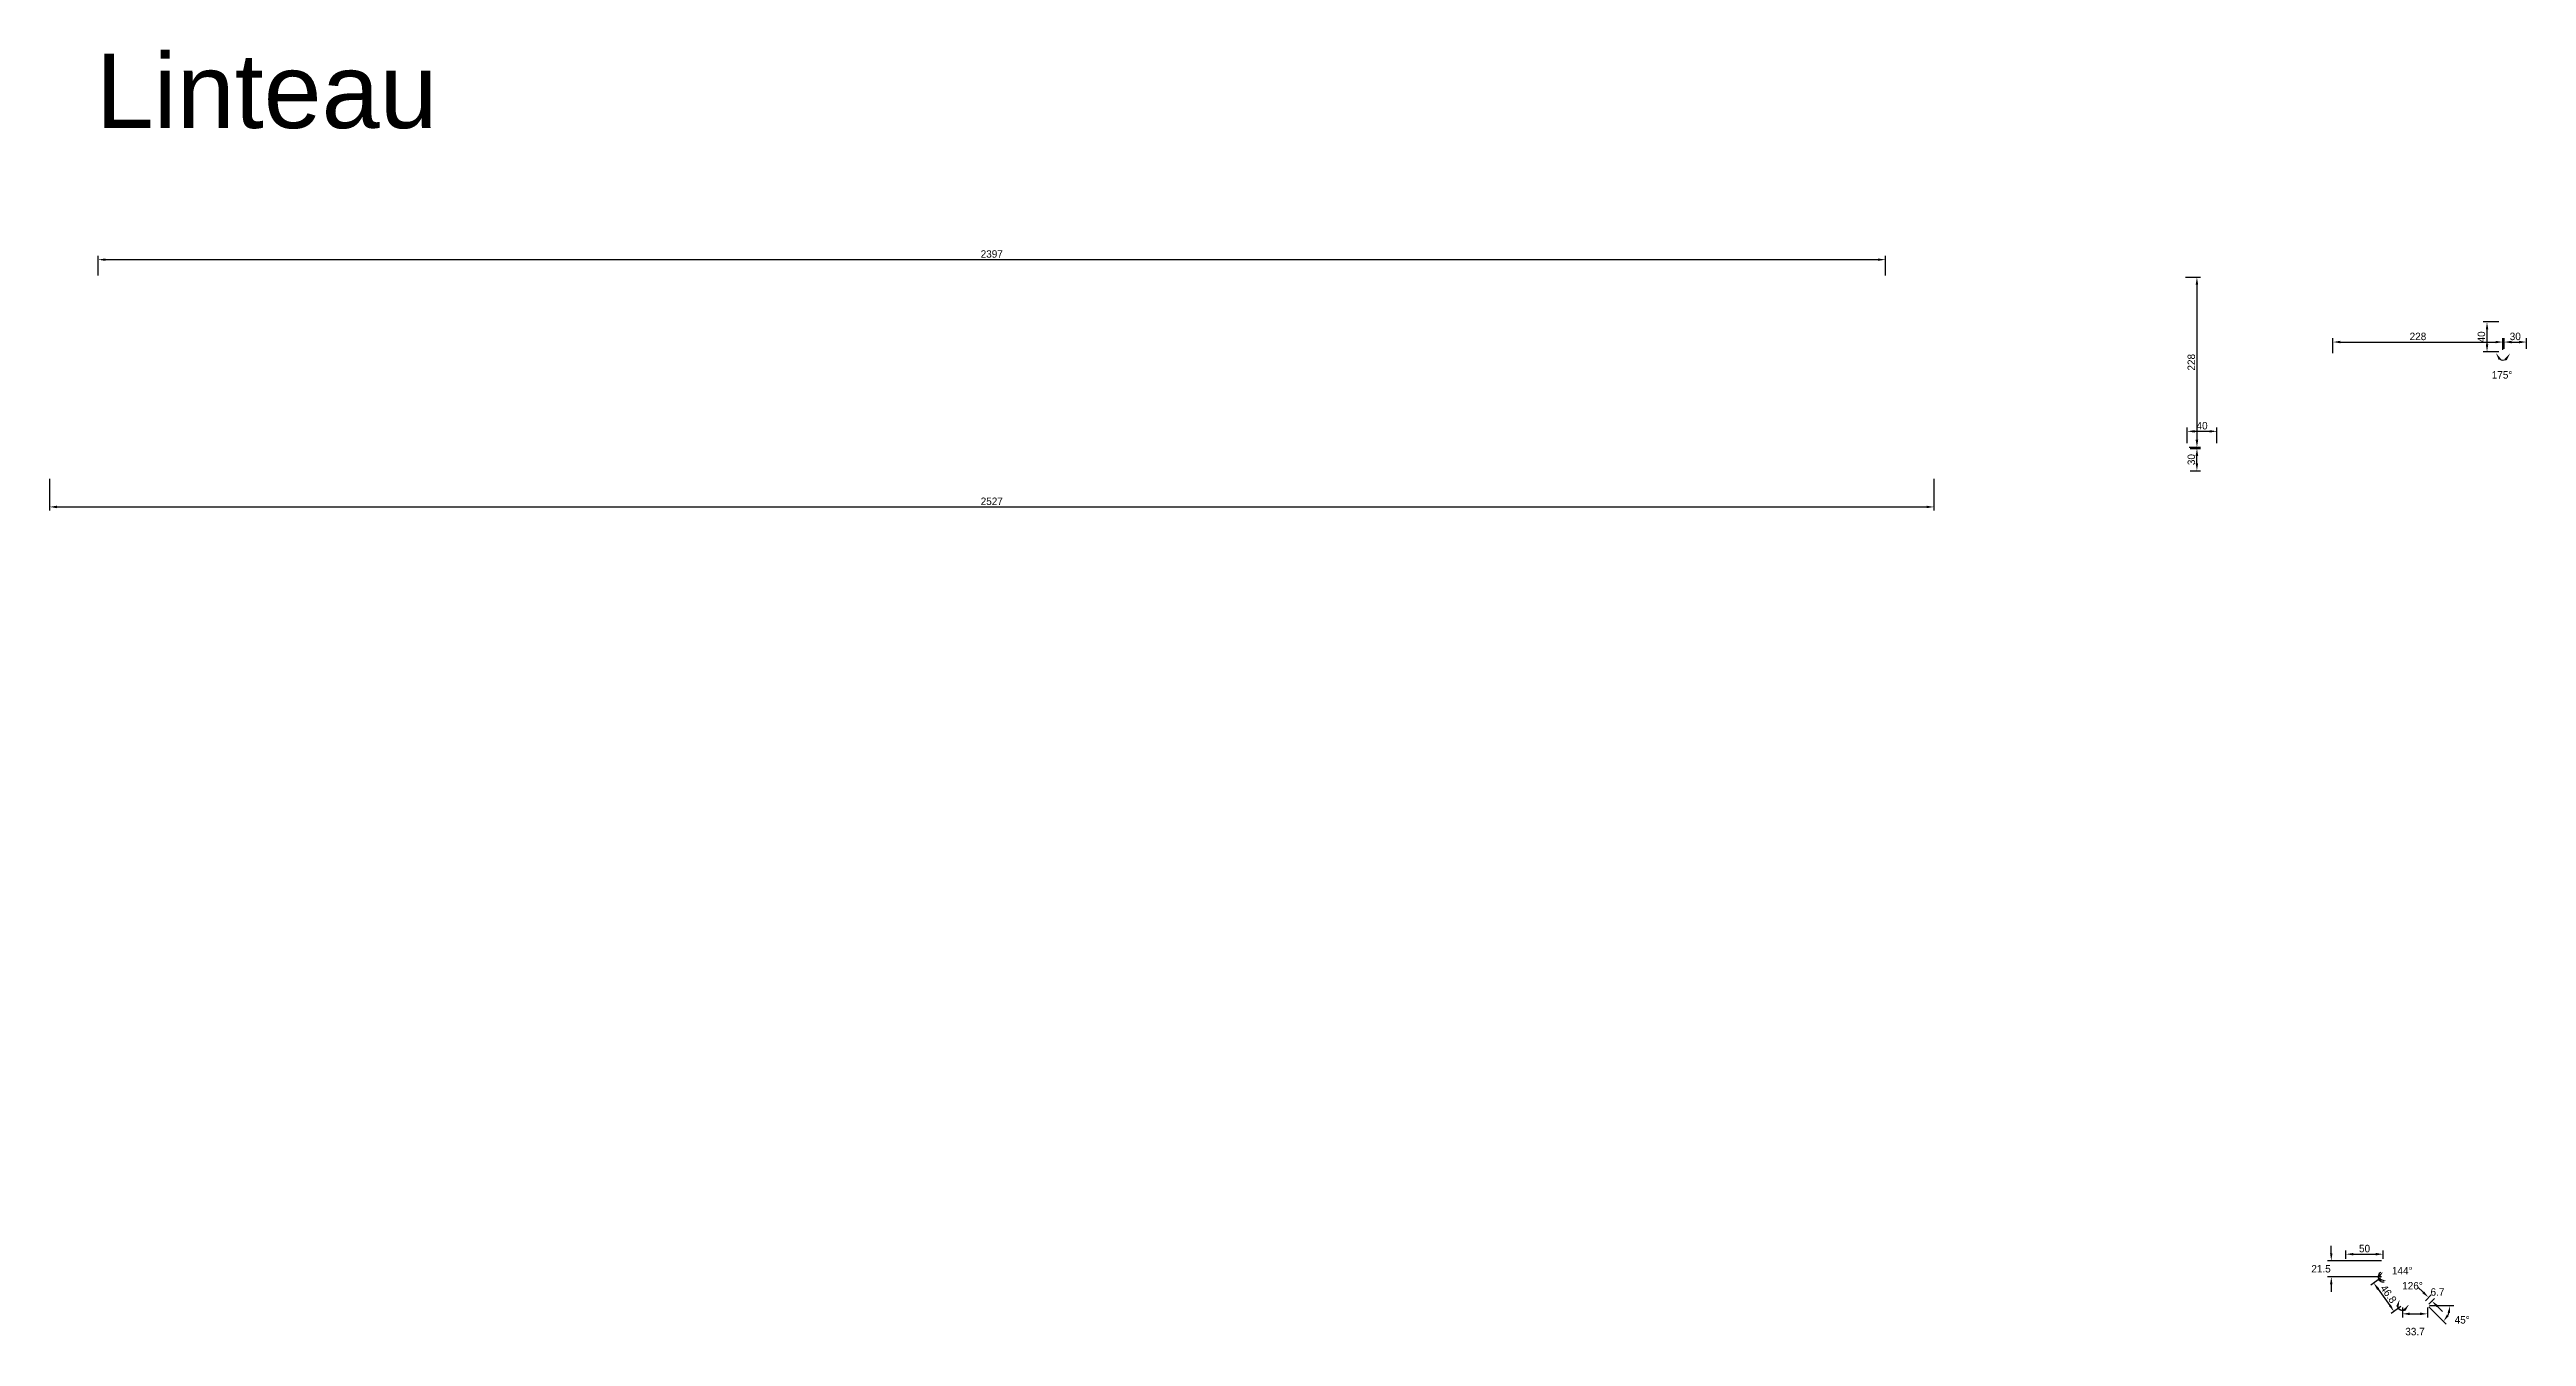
# Model space of a CAD drawing. Header units: millimetres. Extents: x -648 to 20580, y -6520 to 839.
# Drawn here: x -362 to 2960, y -6520 to -4795 of the extents above; entities that cross this region are included whole.
import ezdxf

# ---------------------------------------------------------------- set-up
doc = ezdxf.new("R2010")
doc.units = ezdxf.units.MM
doc.layers.get('0').update_dxf_attribs({"lineweight": 25, "true_color": 0xffffff})
doc.layers.get('Defpoints').update_dxf_attribs({"true_color": 0xffffff})
doc.layers.add('Cotes', color=4, linetype='Continuous', lineweight=25, true_color=0x00ffff)
doc.styles.add('QCADDimTextStyle', font='txt')
doc.styles.add('textstyle13', font='')
doc.styles.get('textstyle13').set_extended_font_data('Liberation Sans')
doc.dimstyles.new('QCADDimStyle', dxfattribs={"dimtxt": 10, "dimasz": 10, "dimexe": 5, "dimexo": 2.5, "dimgap": 2.5, "dimtad": 1, "dimtoh": 1, "dimdec": 4, "dimzin": 0, "dimdsep": 46, "dimtxsty": 'QCADDimTextStyle', "dimcen": 0.09, "dimadec": 0, "dimazin": 0, "dimtfac": 1, "dimtdec": 4, "dimtofl": 0, "dimtmove": 0, "dimatfit": 3, "dimfxl": 1, "dimtolj": 1, "dimtzin": 0, "dimarcsym": 0})

# ---------------------------------------------------------------- blocks, each defined once
blk = doc.blocks.new('*D44')
at = {"layer": 'Cotes', "color": 0, "lineweight": -2}
for p, q in [((2700, -5202), (2700, -5181.9)), ((2710, -5186.9), (2918, -5186.9)), ((2928, -5197.5), (2928, -5181.9))]:
    blk.add_line(p, q, dxfattribs=at)
at = {"layer": 'Cotes', "color": 0}
for points in [[(2710, -5185.2), (2710, -5188.6), (2700, -5186.9)], [(2918, -5188.6), (2918, -5185.2), (2928, -5186.9)]]:
    blk.add_solid(points, dxfattribs=at)
at = {"layer": 'Defpoints', "color": 0}
for p in [(2700, -5204.5), (2928, -5186.9), (2928, -5200)]:
    blk.add_point(p, dxfattribs=at)
at = {"layer": 'Cotes', "color": 0, "insert": (2814, -5179.4), "char_height": 10, "attachment_point": 5, "style": 'QCADDimTextStyle'}
blk.add_mtext('\\A1;228', dxfattribs=at)
blk = doc.blocks.new('*D45')
at = {"layer": 'Cotes', "color": 0, "lineweight": -2}
for p, q in [((2922.5, -5160), (2901.6, -5160)), ((2906.6, -5190), (2906.6, -5170)), ((2922.5, -5200), (2901.6, -5200))]:
    blk.add_line(p, q, dxfattribs=at)
at = {"layer": 'Cotes', "color": 0}
for points in [[(2908.3, -5170), (2905, -5170), (2906.6, -5160)], [(2905, -5190), (2908.3, -5190), (2906.6, -5200)]]:
    blk.add_solid(points, dxfattribs=at)
at = {"layer": 'Defpoints', "color": 0}
for p in [(2906.6, -5160), (2925, -5160), (2925, -5200)]:
    blk.add_point(p, dxfattribs=at)
at = {"layer": 'Cotes', "color": 0, "insert": (2899.1, -5180), "char_height": 10, "attachment_point": 5, "rotation": 90, "style": 'QCADDimTextStyle'}
blk.add_mtext('\\A1;40', dxfattribs=at)
blk = doc.blocks.new('*D46')
at = {"layer": 'Cotes', "color": 0, "lineweight": -2}
for p, q in [((2502.5, -5100), (2522.6, -5100)), ((2517.6, -5110), (2517.6, -5318)), ((2507, -5328), (2522.6, -5328))]:
    blk.add_line(p, q, dxfattribs=at)
at = {"layer": 'Cotes', "color": 0}
for points in [[(2519.3, -5110), (2515.9, -5110), (2517.6, -5100)], [(2515.9, -5318), (2519.3, -5318), (2517.6, -5328)]]:
    blk.add_solid(points, dxfattribs=at)
at = {"layer": 'Defpoints', "color": 0}
for p in [(2500, -5100), (2504.5, -5328), (2517.6, -5328)]:
    blk.add_point(p, dxfattribs=at)
at = {"layer": 'Cotes', "color": 0, "insert": (2510.1, -5214), "char_height": 10, "attachment_point": 5, "rotation": 90, "style": 'QCADDimTextStyle'}
blk.add_mtext('\\A1;228', dxfattribs=at)
blk = doc.blocks.new('*D47')
at = {"layer": 'Cotes', "color": 0, "lineweight": -2}
for p, q in [((2504.5, -5322.5), (2504.5, -5301.6)), ((2514.5, -5306.6), (2534.5, -5306.6)), ((2544.5, -5322.5), (2544.5, -5301.6))]:
    blk.add_line(p, q, dxfattribs=at)
at = {"layer": 'Cotes', "color": 0}
for points in [[(2514.5, -5305), (2514.5, -5308.3), (2504.5, -5306.6)], [(2534.5, -5308.3), (2534.5, -5305), (2544.5, -5306.6)]]:
    blk.add_solid(points, dxfattribs=at)
at = {"layer": 'Defpoints', "color": 0}
for p in [(2544.5, -5306.6), (2504.5, -5325), (2544.5, -5325)]:
    blk.add_point(p, dxfattribs=at)
at = {"layer": 'Cotes', "color": 0, "insert": (2524.5, -5299.1), "char_height": 10, "attachment_point": 5, "style": 'QCADDimTextStyle'}
blk.add_mtext('\\A1;40', dxfattribs=at)
blk = doc.blocks.new('*D48')
at = {"layer": 'Cotes', "color": 0, "lineweight": -2}
for p, q in [((-362, -5370.5), (-362, -5413)), ((2165, -5370.5), (2165, -5413)), ((-352, -5408), (2155, -5408))]:
    blk.add_line(p, q, dxfattribs=at)
at = {"layer": 'Cotes', "color": 0}
for points in [[(-352, -5406.3), (-352, -5409.7), (-362, -5408)], [(2155, -5409.7), (2155, -5406.3), (2165, -5408)]]:
    blk.add_solid(points, dxfattribs=at)
at = {"layer": 'Defpoints', "color": 0}
for p in [(-362, -5368), (2165, -5368), (2165, -5408)]:
    blk.add_point(p, dxfattribs=at)
at = {"layer": 'Cotes', "color": 0, "insert": (901.5, -5400.5), "char_height": 10, "attachment_point": 5, "style": 'QCADDimTextStyle'}
blk.add_mtext('\\A1;2527', dxfattribs=at)
blk = doc.blocks.new('*D49')
at = {"layer": 'Cotes', "color": 0, "lineweight": -2}
for p, q in [((-297, -5097.5), (-297, -5071.4)), ((-287, -5076.4), (2090, -5076.4)), ((2100, -5097.5), (2100, -5071.4))]:
    blk.add_line(p, q, dxfattribs=at)
at = {"layer": 'Cotes', "color": 0}
for points in [[(-287, -5074.8), (-287, -5078.1), (-297, -5076.4)], [(2090, -5078.1), (2090, -5074.8), (2100, -5076.4)]]:
    blk.add_solid(points, dxfattribs=at)
at = {"layer": 'Defpoints', "color": 0}
for p in [(2100, -5076.4), (-297, -5100), (2100, -5100)]:
    blk.add_point(p, dxfattribs=at)
at = {"layer": 'Cotes', "color": 0, "insert": (901.5, -5068.9), "char_height": 10, "attachment_point": 5, "style": 'QCADDimTextStyle'}
blk.add_mtext('\\A1;2397', dxfattribs=at)
blk = doc.blocks.new('*D50')
at = {"layer": 'Cotes', "color": 0, "lineweight": -2}
blk.add_arc((2928.1, -5201.5), 9.57, 242.9995, 292.0005, dxfattribs=at)
at = {"layer": 'Cotes', "color": 0}
for points in [[(2925.1, -5209.2), (2922.3, -5210.9), (2918.5, -5201.5)], [(2933, -5211.4), (2930.3, -5209.4), (2937.6, -5202.3)]]:
    blk.add_solid(points, dxfattribs=at)
at = {"layer": 'Defpoints', "color": 0}
for p in [(2902.3, -5201.5), (2923, -5209.6), (2928, -5201.5), (2928.1, -5201.5), (2947.5, -5203.2)]:
    blk.add_point(p, dxfattribs=at)
at = {"layer": 'Cotes', "color": 0, "insert": (2926.8, -5231), "char_height": 10, "attachment_point": 5, "style": 'QCADDimTextStyle'}
blk.add_mtext('\\A1;175%%d', dxfattribs=at)
blk = doc.blocks.new('*D67')
at = {"layer": 'Cotes', "color": 0, "lineweight": -2}
for p, q in [((2508.5, -5329.5), (2522.6, -5329.5)), ((2517.6, -5349.5), (2517.6, -5339.5)), ((2508.5, -5359.5), (2522.6, -5359.5))]:
    blk.add_line(p, q, dxfattribs=at)
at = {"layer": 'Cotes', "color": 0}
for points in [[(2519.3, -5339.5), (2515.9, -5339.5), (2517.6, -5329.5)], [(2515.9, -5349.5), (2519.3, -5349.5), (2517.6, -5359.5)]]:
    blk.add_solid(points, dxfattribs=at)
at = {"layer": 'Defpoints', "color": 0}
for p in [(2506, -5329.5), (2517.6, -5329.5), (2506, -5359.5)]:
    blk.add_point(p, dxfattribs=at)
at = {"layer": 'Cotes', "color": 0, "insert": (2510.1, -5344.5), "char_height": 10, "attachment_point": 5, "rotation": 90, "style": 'QCADDimTextStyle'}
blk.add_mtext('\\A1;30', dxfattribs=at)
blk = doc.blocks.new('*D68')
at = {"layer": 'Cotes', "color": 0, "lineweight": -2}
for p, q in [((2929.5, -5196), (2929.5, -5181.9)), ((2939.5, -5186.9), (2949.5, -5186.9)), ((2959.5, -5196), (2959.5, -5181.9))]:
    blk.add_line(p, q, dxfattribs=at)
at = {"layer": 'Cotes', "color": 0}
for points in [[(2939.5, -5185.2), (2939.5, -5188.6), (2929.5, -5186.9)], [(2949.5, -5188.6), (2949.5, -5185.2), (2959.5, -5186.9)]]:
    blk.add_solid(points, dxfattribs=at)
at = {"layer": 'Defpoints', "color": 0}
for p in [(2929.5, -5198.5), (2959.5, -5186.9), (2959.5, -5198.5)]:
    blk.add_point(p, dxfattribs=at)
at = {"layer": 'Cotes', "color": 0, "insert": (2944.5, -5179.4), "char_height": 10, "attachment_point": 5, "style": 'QCADDimTextStyle'}
blk.add_mtext('\\A1;30', dxfattribs=at)
blk = doc.blocks.new('*D69')
at = {"layer": 'Cotes', "color": 0, "lineweight": -2}
for p, q in [((2717.4, -6416.3), (2717.4, -6405)), ((2727.4, -6410), (2757.4, -6410)), ((2767.4, -6416.3), (2767.4, -6405))]:
    blk.add_line(p, q, dxfattribs=at)
at = {"layer": 'Cotes', "color": 0}
for points in [[(2727.4, -6408.3), (2727.4, -6411.7), (2717.4, -6410)], [(2757.4, -6411.7), (2757.4, -6408.3), (2767.4, -6410)]]:
    blk.add_solid(points, dxfattribs=at)
at = {"layer": 'Defpoints', "color": 0}
for p in [(2767.4, -6410), (2717.4, -6418.8), (2767.4, -6418.8)]:
    blk.add_point(p, dxfattribs=at)
at = {"layer": 'Cotes', "color": 0, "insert": (2742.4, -6402.5), "char_height": 10, "attachment_point": 5, "style": 'QCADDimTextStyle'}
blk.add_mtext('\\A1;50', dxfattribs=at)
blk = doc.blocks.new('*D70')
at = {"layer": 'Cotes', "color": 0, "lineweight": -2}
for p, q in [((2697.8, -6408.8), (2697.8, -6398.8)), ((2764.9, -6418.8), (2692.8, -6418.8)), ((2764.9, -6440.3), (2692.8, -6440.3)), ((2697.8, -6450.3), (2697.8, -6460.3))]:
    blk.add_line(p, q, dxfattribs=at)
at = {"layer": 'Cotes', "color": 0}
for points in [[(2696.1, -6408.8), (2699.4, -6408.8), (2697.8, -6418.8)], [(2699.4, -6450.3), (2696.1, -6450.3), (2697.8, -6440.3)]]:
    blk.add_solid(points, dxfattribs=at)
at = {"layer": 'Defpoints', "color": 0}
for p in [(2697.8, -6440.3), (2767.4, -6418.8), (2767.4, -6440.3)]:
    blk.add_point(p, dxfattribs=at)
at = {"layer": 'Cotes', "color": 0, "insert": (2684, -6429.6), "char_height": 10, "attachment_point": 5, "style": 'QCADDimTextStyle'}
blk.add_mtext('\\A1;21.5', dxfattribs=at)
blk = doc.blocks.new('*D71')
at = {"layer": 'Cotes', "color": 0, "lineweight": -2}
for p, q in [((2763.9, -6442.3), (2750.7, -6451.7)), ((2760.6, -6456.9), (2776.2, -6478.7)), ((2791.1, -6480.3), (2778, -6489.7))]:
    blk.add_line(p, q, dxfattribs=at)
at = {"layer": 'Cotes', "color": 0}
for points in [[(2762, -6455.9), (2759.3, -6457.9), (2754.8, -6448.8)], [(2774.9, -6479.6), (2777.6, -6477.7), (2782, -6486.8)]]:
    blk.add_solid(points, dxfattribs=at)
at = {"layer": 'Defpoints', "color": 0}
for p in [(2765.9, -6440.8), (2782, -6486.8), (2793.1, -6478.8)]:
    blk.add_point(p, dxfattribs=at)
at = {"layer": 'Cotes', "color": 0, "insert": (2774.5, -6463.4), "char_height": 10, "attachment_point": 5, "rotation": 305.6279, "style": 'QCADDimTextStyle'}
blk.add_mtext('\\A1;46.8', dxfattribs=at)
blk = doc.blocks.new('*D72')
at = {"layer": 'Cotes', "color": 0, "lineweight": -2}
for p, q in [((2793.1, -6481.3), (2793.1, -6495)), ((2803.1, -6490), (2816.8, -6490)), ((2826.8, -6481.3), (2826.8, -6495))]:
    blk.add_line(p, q, dxfattribs=at)
at = {"layer": 'Cotes', "color": 0}
for points in [[(2803.1, -6488.3), (2803.1, -6491.7), (2793.1, -6490)], [(2816.8, -6491.7), (2816.8, -6488.3), (2826.8, -6490)]]:
    blk.add_solid(points, dxfattribs=at)
at = {"layer": 'Defpoints', "color": 0}
for p in [(2793.1, -6478.8), (2826.8, -6478.8), (2826.8, -6490)]:
    blk.add_point(p, dxfattribs=at)
at = {"layer": 'Cotes', "color": 0, "insert": (2810, -6513.8), "char_height": 10, "attachment_point": 5, "style": 'QCADDimTextStyle'}
blk.add_mtext('\\A1;33.7', dxfattribs=at)
blk = doc.blocks.new('*D73')
at = {"layer": 'Cotes', "color": 0, "lineweight": -2}
for p, q in [((2821, -6461), (2814, -6454)), ((2823.9, -6472.4), (2831.7, -6464.6)), ((2828.6, -6477.1), (2836.4, -6469.3)), ((2839.9, -6479.9), (2847, -6487))]:
    blk.add_line(p, q, dxfattribs=at)
at = {"layer": 'Cotes', "color": 0}
for points in [[(2819.9, -6462.2), (2822.2, -6459.9), (2828.1, -6468.1)], [(2841.1, -6478.7), (2838.7, -6481.1), (2832.8, -6472.8)]]:
    blk.add_solid(points, dxfattribs=at)
at = {"layer": 'Defpoints', "color": 0}
for p in [(2822.1, -6474.1), (2828.1, -6468.1), (2826.8, -6478.8)]:
    blk.add_point(p, dxfattribs=at)
at = {"layer": 'Cotes', "color": 0, "insert": (2840.2, -6460.7), "char_height": 10, "attachment_point": 5, "style": 'QCADDimTextStyle'}
blk.add_mtext('\\A1;6.7', dxfattribs=at)
blk = doc.blocks.new('*D74')
at = {"layer": 'Cotes', "color": 0, "lineweight": -2}
for start, end in [(116.2135, 210.9207), (184.7072, 279.4145)]:
    blk.add_arc((2767.4, -6440.3), 6.8, start, end, dxfattribs=at)
at = {"layer": 'Cotes', "color": 0}
for points in [[(2761.9, -6442), (2759.4, -6439.8), (2767.4, -6433.5)], [(2761.2, -6445.5), (2761.9, -6442.2), (2771.4, -6445.9)]]:
    blk.add_solid(points, dxfattribs=at)
at = {"layer": 'Defpoints', "color": 0}
for p in [(2767.4, -6427.6), (2767.4, -6440.3), (2767.4, -6440.3), (2774.2, -6441.1), (2775.7, -6452)]:
    blk.add_point(p, dxfattribs=at)
at = {"layer": 'Cotes', "color": 0, "insert": (2792.9, -6432.1), "char_height": 10, "attachment_point": 5, "style": 'QCADDimTextStyle'}
blk.add_mtext('\\A1;144%%d', dxfattribs=at)
blk = doc.blocks.new('*D75')
at = {"layer": 'Cotes', "color": 0, "lineweight": -2}
for start, end in [(202.2544, 278.8808), (206.7471, 283.3735)]:
    blk.add_arc((2793.9, -6477.3), 8.07, start, end, dxfattribs=at)
at = {"layer": 'Cotes', "color": 0}
for points in [[(2788, -6480.8), (2784.8, -6479.9), (2789.2, -6470.8)], [(2797.1, -6486.2), (2794.5, -6484.1), (2802, -6477.3)]]:
    blk.add_solid(points, dxfattribs=at)
at = {"layer": 'Defpoints', "color": 0}
for p in [(2785.8, -6466), (2799.9, -6471.9), (2793.9, -6477.3), (2793.9, -6477.3), (2808.2, -6477.3)]:
    blk.add_point(p, dxfattribs=at)
at = {"layer": 'Cotes', "color": 0, "insert": (2806.7, -6452.4), "char_height": 10, "attachment_point": 5, "style": 'QCADDimTextStyle'}
blk.add_mtext('\\A1;126%%d', dxfattribs=at)
blk = doc.blocks.new('*D76')
at = {"layer": 'Cotes', "color": 0, "lineweight": -2}
for p, q in [((2828.6, -6480.6), (2851.8, -6503.8)), ((2829.3, -6478.8), (2862.1, -6478.8))]:
    blk.add_line(p, q, dxfattribs=at)
blk.add_arc((2826.8, -6478.8), 30.3, 333.9935, 341.0065, dxfattribs=at)
at = {"layer": 'Cotes', "color": 0}
for points in [[(2852.7, -6491.1), (2855.4, -6493.1), (2848.2, -6500.3)], [(2857.1, -6489), (2853.8, -6488.4), (2857.1, -6478.8)]]:
    blk.add_solid(points, dxfattribs=at)
at = {"layer": 'Defpoints', "color": 0}
for p in [(2822.1, -6474.1), (2793.1, -6478.8), (2826.8, -6478.8), (2826.8, -6478.8), (2853.1, -6494)]:
    blk.add_point(p, dxfattribs=at)
at = {"layer": 'Cotes', "color": 0, "insert": (2873.3, -6498.1), "char_height": 10, "attachment_point": 5, "style": 'QCADDimTextStyle'}
blk.add_mtext('\\A1;45%%d', dxfattribs=at)

msp = doc.modelspace()

# ---------------------------------------------------------------- texts
at = {"insert": (-300, -4800), "char_height": 100, "attachment_point": 1, "style": 'textstyle13'}
msp.add_mtext('Linteau', dxfattribs=at)

# ---------------------------------------------------------------- dimensions: what is measured, and where the dimension line sits
at = {"layer": 'Cotes'}
for base, p1, p2, picture, middle in [((2100, -5076.42), (-297, -5100), (2100, -5100), '*D49', (901.5, -5068.92)), ((2928, -5186.91), (2700, -5204.5), (2928, -5200), '*D44', (2814, -5179.41)), ((2959.5, -5186.91), (2929.5, -5198.5), (2959.5, -5198.5), '*D68', (2944.5, -5179.41)), ((2544.5, -5306.65), (2504.5, -5325), (2544.5, -5325), '*D47', (2524.5, -5299.15)), ((2165, -5407.98), (-362, -5367.97), (2165, -5367.97), '*D48', (901.5, -5400.48)), ((2767.4, -6410), (2717.4, -6418.83), (2767.4, -6418.83), '*D69', (2742.4, -6402.5)), ((2826.82, -6490), (2793.13, -6478.83), (2826.82, -6478.83), '*D72', (2809.97, -6513.75))]:
    dim = msp.add_linear_dim(base=base, p1=p1, p2=p2, dimstyle='QCADDimStyle', override={"dimtxt": 10, "dimasz": 10, "dimexe": 5, "dimexo": 2.5, "dimgap": 2.5, "dimdec": 1, "dimzin": 8, "dimclrd": 0, "dimclre": 0, "dimclrt": 0, "dimazin": 2, "dimtmove": 2}, dxfattribs=at)
    dim.commit()
    dim.dimension.update_dxf_attribs({"geometry": picture, "text_midpoint": middle})
for base, p1, p2, angle, picture, middle in [((2517.59, -5328), (2500, -5100), (2504.5, -5328), 270, '*D46', (2510.09, -5214)), ((2906.65, -5160), (2925, -5200), (2925, -5160), 90, '*D45', (2899.15, -5180)), ((2517.59, -5329.5), (2506, -5359.5), (2506, -5329.5), 90, '*D67', (2510.09, -5344.5)), ((2697.76, -6440.35), (2767.4, -6418.83), (2767.4, -6440.35), 90, '*D70', (2684.01, -6429.59))]:
    dim = msp.add_linear_dim(base=base, p1=p1, p2=p2, angle=angle, dimstyle='QCADDimStyle', override={"dimtxt": 10, "dimasz": 10, "dimexe": 5, "dimexo": 2.5, "dimgap": 2.5, "dimdec": 1, "dimzin": 8, "dimclrd": 0, "dimclre": 0, "dimclrt": 0, "dimazin": 2, "dimtmove": 2}, dxfattribs=at)
    dim.commit()
    dim.dimension.update_dxf_attribs({"geometry": picture, "text_midpoint": middle})
for base, line1, line2, picture, middle in [((2923.04, -5209.64), ((2902.28, -5201.5), (2928.13, -5201.5)), ((2928, -5201.49), (2947.46, -5203.2)), '*D50', (2926.78, -5231.04)), ((2774.16, -6441.09), ((2767.4, -6427.64), (2767.4, -6440.35)), ((2767.4, -6440.35), (2775.74, -6451.98)), '*D74', (2792.91, -6432.15)), ((2799.91, -6471.95), ((2785.78, -6465.99), (2793.9, -6477.33)), ((2793.9, -6477.33), (2808.21, -6477.33)), '*D75', (2806.73, -6452.36)), ((2853.06, -6493.98), ((2793.13, -6478.83), (2826.82, -6478.83)), ((2826.82, -6478.83), (2822.11, -6474.12)), '*D76', (2873.29, -6498.08))]:
    dim = msp.add_angular_dim_2l(base=base, line1=line1, line2=line2, dimstyle='QCADDimStyle', override={"dimtxt": 10, "dimasz": 10, "dimexe": 5, "dimexo": 2.5, "dimgap": 2.5, "dimdec": 1, "dimzin": 8, "dimclrd": 0, "dimclre": 0, "dimclrt": 0, "dimazin": 2, "dimtmove": 2}, dxfattribs=at)
    dim.commit()
    dim.dimension.update_dxf_attribs({"geometry": picture, "text_midpoint": middle})
for p1, p2, distance, picture, middle in [((2765.9011, -6440.8289), (2793.1344, -6478.8289), -13.661, '*D71', (2774.51, -6463.4179)), ((2826.82, -6478.83), (2822.11, -6474.12), -8.49, '*D73', (2840.19, -6460.75))]:
    dim = msp.add_aligned_dim(p1=p1, p2=p2, distance=distance, dimstyle='QCADDimStyle', override={"dimtxt": 10, "dimasz": 10, "dimexe": 5, "dimexo": 2.5, "dimgap": 2.5, "dimdec": 1, "dimzin": 8, "dimclrd": 0, "dimclre": 0, "dimclrt": 0, "dimazin": 2, "dimtmove": 2}, dxfattribs=at)
    dim.commit()
    dim.dimension.update_dxf_attribs({"geometry": picture, "text_midpoint": middle})

doc.saveas('drawing.dxf')
